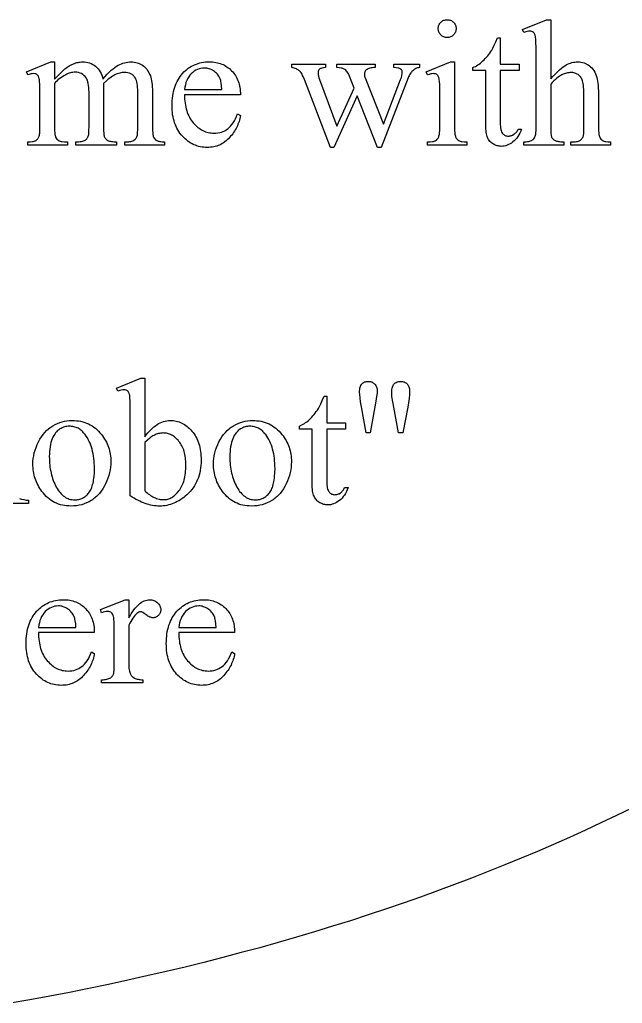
# Model space of a CAD drawing. Extents: x 2178 to 2669, y -281 to -1.
# Drawn here: x 2498 to 2585.2, y -268.4 to -125.9 of the extents above; entities that cross this region are included whole.
import ezdxf

# ---------------------------------------------------------------- set-up
doc = ezdxf.new("R2010")
doc.units = 0
doc.layers.get('0').update_dxf_attribs({"linetype": 'CONTINUOUS'})

msp = doc.modelspace()

# ---------------------------------------------------------------- linework, layer by layer
for points in [[(2559.87, -125.94), (2560, -125.94), (2560.13, -125.96), (2560.25, -125.99), (2560.37, -126.03), (2560.48, -126.08), (2560.58, -126.15), (2560.69, -126.23), (2560.78, -126.31), (2560.87, -126.41), (2560.95, -126.51), (2561.01, -126.62), (2561.06, -126.73), (2561.11, -126.85), (2561.14, -126.97), (2561.15, -127.09), (2561.16, -127.23), (2561.15, -127.36), (2561.14, -127.48), (2561.11, -127.61), (2561.06, -127.72), (2561.01, -127.84), (2560.95, -127.94), (2560.87, -128.05), (2560.78, -128.15), (2560.69, -128.24), (2560.58, -128.31), (2560.48, -128.38), (2560.37, -128.43), (2560.25, -128.47), (2560.13, -128.5), (2560, -128.52), (2559.87, -128.53), (2559.74, -128.52), (2559.61, -128.5), (2559.49, -128.47), (2559.37, -128.43), (2559.26, -128.38), (2559.15, -128.31), (2559.05, -128.24), (2558.95, -128.15), (2558.86, -128.05), (2558.78, -127.94), (2558.72, -127.84), (2558.66, -127.72), (2558.62, -127.61), (2558.59, -127.48), (2558.57, -127.36), (2558.57, -127.23), (2558.57, -127.09), (2558.59, -126.97), (2558.62, -126.85), (2558.66, -126.73), (2558.71, -126.62), (2558.78, -126.51), (2558.86, -126.41), (2558.94, -126.31), (2559.04, -126.23), (2559.14, -126.15), (2559.25, -126.08), (2559.36, -126.03), (2559.48, -125.99), (2559.61, -125.96), (2559.73, -125.94)], [(2574.86, -125.94), (2574.86, -134.49), (2575.2, -134.12), (2575.53, -133.78), (2575.84, -133.48), (2576.13, -133.21), (2576.4, -132.98), (2576.65, -132.78), (2576.89, -132.62), (2577.1, -132.49), (2577.31, -132.39), (2577.52, -132.3), (2577.72, -132.22), (2577.93, -132.16), (2578.14, -132.11), (2578.35, -132.08), (2578.55, -132.06), (2578.76, -132.05), (2579.01, -132.06), (2579.24, -132.09), (2579.47, -132.13), (2579.69, -132.19), (2579.9, -132.27), (2580.1, -132.36), (2580.29, -132.47), (2580.47, -132.6), (2580.64, -132.75), (2580.81, -132.91), (2580.96, -133.1), (2581.09, -133.31), (2581.22, -133.53), (2581.34, -133.78), (2581.44, -134.04), (2581.53, -134.32), (2581.59, -134.55), (2581.64, -134.82), (2581.68, -135.13), (2581.71, -135.48), (2581.74, -135.87), (2581.76, -136.31), (2581.77, -136.79), (2581.77, -137.31), (2581.77, -141.45), (2581.78, -141.96), (2581.82, -142.38), (2581.84, -142.56), (2581.87, -142.72), (2581.91, -142.85), (2581.95, -142.97), (2582.03, -143.11), (2582.12, -143.24), (2582.24, -143.35), (2582.39, -143.45), (2582.47, -143.49), (2582.57, -143.53), (2582.69, -143.56), (2582.82, -143.58), (2583.13, -143.62), (2583.51, -143.63), (2583.51, -144.09), (2577.77, -144.09), (2577.77, -143.63), (2578.03, -143.63), (2578.23, -143.63), (2578.41, -143.61), (2578.58, -143.59), (2578.73, -143.57), (2578.86, -143.53), (2578.98, -143.49), (2579.08, -143.44), (2579.17, -143.38), (2579.25, -143.31), (2579.32, -143.24), (2579.38, -143.16), (2579.44, -143.07), (2579.49, -142.98), (2579.54, -142.87), (2579.58, -142.76), (2579.62, -142.65), (2579.63, -142.49), (2579.65, -142.24), (2579.65, -141.45), (2579.65, -137.31), (2579.64, -136.44), (2579.63, -136.06), (2579.61, -135.72), (2579.58, -135.43), (2579.54, -135.18), (2579.5, -134.97), (2579.46, -134.8), (2579.4, -134.65), (2579.34, -134.51), (2579.28, -134.39), (2579.2, -134.27), (2579.12, -134.16), (2579.03, -134.06), (2578.93, -133.98), (2578.83, -133.9), (2578.71, -133.83), (2578.6, -133.76), (2578.47, -133.71), (2578.35, -133.67), (2578.21, -133.64), (2578.07, -133.61), (2577.93, -133.6), (2577.78, -133.6), (2577.62, -133.6), (2577.46, -133.62), (2577.3, -133.64), (2577.14, -133.68), (2576.98, -133.73), (2576.81, -133.78), (2576.64, -133.85), (2576.48, -133.93), (2576.3, -134.02), (2576.12, -134.14), (2575.93, -134.27), (2575.73, -134.43), (2575.53, -134.61), (2575.31, -134.81), (2575.09, -135.03), (2574.86, -135.27), (2574.86, -141.45), (2574.86, -141.99), (2574.89, -142.42), (2574.91, -142.59), (2574.93, -142.74), (2574.96, -142.85), (2574.99, -142.94), (2575.03, -143.01), (2575.07, -143.08), (2575.18, -143.21), (2575.32, -143.33), (2575.49, -143.43), (2575.59, -143.48), (2575.7, -143.52), (2575.83, -143.55), (2575.98, -143.58), (2576.15, -143.6), (2576.33, -143.62), (2576.74, -143.63), (2576.74, -144.09), (2570.95, -144.09), (2570.95, -143.63), (2571.14, -143.63), (2571.32, -143.61), (2571.49, -143.59), (2571.64, -143.57), (2571.79, -143.53), (2571.93, -143.49), (2572.06, -143.44), (2572.17, -143.39), (2572.24, -143.35), (2572.3, -143.31), (2572.4, -143.2), (2572.5, -143.07), (2572.58, -142.9), (2572.62, -142.8), (2572.65, -142.68), (2572.68, -142.53), (2572.7, -142.36), (2572.73, -141.95), (2572.74, -141.45), (2572.74, -130.86), (2572.73, -129.96), (2572.71, -129.25), (2572.68, -128.73), (2572.66, -128.54), (2572.64, -128.4), (2572.59, -128.19), (2572.52, -128.01), (2572.44, -127.88), (2572.39, -127.82), (2572.35, -127.78), (2572.24, -127.7), (2572.12, -127.65), (2571.97, -127.62), (2571.82, -127.61), (2571.66, -127.62), (2571.47, -127.66), (2571.23, -127.72), (2570.95, -127.81), (2570.77, -127.37), (2574.27, -125.94)], [(2567.55, -128.55), (2567.55, -132.4), (2570.29, -132.4), (2570.29, -133.29), (2567.55, -133.29), (2567.55, -140.87), (2567.56, -141.14), (2567.57, -141.39), (2567.6, -141.62), (2567.64, -141.82), (2567.68, -142), (2567.74, -142.16), (2567.8, -142.29), (2567.88, -142.4), (2567.96, -142.5), (2568.05, -142.58), (2568.15, -142.64), (2568.25, -142.7), (2568.36, -142.74), (2568.47, -142.77), (2568.59, -142.79), (2568.72, -142.8), (2568.82, -142.8), (2568.92, -142.78), (2569.03, -142.76), (2569.13, -142.73), (2569.23, -142.7), (2569.33, -142.65), (2569.53, -142.54), (2569.63, -142.47), (2569.72, -142.39), (2569.8, -142.31), (2569.88, -142.21), (2569.96, -142.11), (2570.03, -142.01), (2570.09, -141.89), (2570.15, -141.77), (2570.64, -141.77), (2570.53, -142.07), (2570.4, -142.35), (2570.26, -142.62), (2570.1, -142.86), (2569.94, -143.09), (2569.76, -143.29), (2569.58, -143.48), (2569.38, -143.65), (2569.17, -143.8), (2568.97, -143.92), (2568.76, -144.03), (2568.55, -144.12), (2568.34, -144.19), (2568.13, -144.24), (2567.91, -144.27), (2567.69, -144.28), (2567.55, -144.27), (2567.4, -144.26), (2567.26, -144.23), (2567.11, -144.2), (2566.97, -144.15), (2566.83, -144.1), (2566.69, -144.03), (2566.55, -143.95), (2566.41, -143.87), (2566.28, -143.77), (2566.17, -143.67), (2566.06, -143.56), (2565.96, -143.44), (2565.87, -143.31), (2565.79, -143.17), (2565.72, -143.02), (2565.65, -142.86), (2565.6, -142.68), (2565.55, -142.48), (2565.51, -142.25), (2565.49, -142.01), (2565.46, -141.74), (2565.45, -141.46), (2565.45, -141.15), (2565.45, -133.29), (2563.6, -133.29), (2563.6, -132.87), (2563.77, -132.79), (2563.95, -132.7), (2564.13, -132.6), (2564.31, -132.49), (2564.49, -132.37), (2564.67, -132.23), (2564.85, -132.08), (2565.03, -131.92), (2565.21, -131.75), (2565.39, -131.57), (2565.56, -131.38), (2565.73, -131.18), (2565.89, -130.98), (2566.04, -130.77), (2566.2, -130.55), (2566.34, -130.33), (2566.5, -130.04), (2566.69, -129.64), (2566.91, -129.15), (2567.16, -128.55)], [(2503.02, -134.54), (2504.03, -133.54), (2504.34, -133.24), (2504.52, -133.07), (2504.81, -132.84), (2505.12, -132.64), (2505.43, -132.47), (2505.76, -132.32), (2505.93, -132.26), (2506.09, -132.2), (2506.26, -132.16), (2506.42, -132.12), (2506.58, -132.09), (2506.75, -132.07), (2506.91, -132.06), (2507.07, -132.05), (2507.34, -132.06), (2507.6, -132.09), (2507.85, -132.14), (2508.1, -132.21), (2508.33, -132.3), (2508.55, -132.41), (2508.76, -132.54), (2508.96, -132.69), (2509.15, -132.86), (2509.33, -133.04), (2509.48, -133.25), (2509.62, -133.47), (2509.75, -133.71), (2509.86, -133.97), (2509.95, -134.25), (2510.02, -134.54), (2510.35, -134.17), (2510.66, -133.84), (2510.95, -133.54), (2511.24, -133.27), (2511.51, -133.04), (2511.77, -132.84), (2512.01, -132.67), (2512.24, -132.53), (2512.47, -132.42), (2512.7, -132.32), (2512.93, -132.24), (2513.16, -132.17), (2513.4, -132.12), (2513.63, -132.08), (2513.87, -132.06), (2514.11, -132.05), (2514.34, -132.06), (2514.56, -132.08), (2514.78, -132.12), (2514.99, -132.17), (2515.19, -132.24), (2515.39, -132.32), (2515.58, -132.42), (2515.76, -132.53), (2515.94, -132.66), (2516.1, -132.81), (2516.26, -132.97), (2516.41, -133.16), (2516.55, -133.37), (2516.67, -133.59), (2516.79, -133.83), (2516.9, -134.09), (2516.97, -134.29), (2517.03, -134.52), (2517.07, -134.77), (2517.11, -135.04), (2517.14, -135.35), (2517.17, -135.68), (2517.18, -136.03), (2517.18, -136.42), (2517.18, -141.45), (2517.19, -141.95), (2517.23, -142.37), (2517.25, -142.55), (2517.28, -142.71), (2517.31, -142.84), (2517.35, -142.95), (2517.43, -143.09), (2517.53, -143.21), (2517.66, -143.33), (2517.82, -143.43), (2517.92, -143.48), (2518.02, -143.52), (2518.14, -143.55), (2518.28, -143.58), (2518.42, -143.6), (2518.58, -143.62), (2518.95, -143.63), (2518.95, -144.09), (2513.18, -144.09), (2513.18, -143.63), (2513.42, -143.63), (2513.6, -143.62), (2513.77, -143.61), (2513.94, -143.59), (2514.09, -143.56), (2514.23, -143.51), (2514.36, -143.46), (2514.48, -143.4), (2514.59, -143.34), (2514.66, -143.28), (2514.73, -143.22), (2514.79, -143.15), (2514.85, -143.07), (2514.9, -142.99), (2514.94, -142.89), (2515.01, -142.68), (2515.04, -142.53), (2515.05, -142.27), (2515.06, -141.91), (2515.07, -141.45), (2515.07, -136.42), (2515.06, -136.07), (2515.04, -135.75), (2515.02, -135.46), (2514.98, -135.2), (2514.93, -134.96), (2514.87, -134.75), (2514.8, -134.56), (2514.72, -134.4), (2514.59, -134.21), (2514.51, -134.12), (2514.43, -134.04), (2514.35, -133.97), (2514.26, -133.9), (2514.17, -133.84), (2514.07, -133.79), (2513.97, -133.74), (2513.86, -133.7), (2513.64, -133.63), (2513.39, -133.6), (2513.12, -133.58), (2512.96, -133.59), (2512.79, -133.6), (2512.62, -133.63), (2512.45, -133.67), (2512.28, -133.72), (2512.11, -133.77), (2511.94, -133.84), (2511.77, -133.92), (2511.59, -134.02), (2511.41, -134.13), (2511.21, -134.26), (2511.01, -134.4), (2510.8, -134.57), (2510.58, -134.76), (2510.11, -135.18), (2510.09, -135.32), (2510.11, -135.87), (2510.11, -141.45), (2510.12, -141.99), (2510.15, -142.42), (2510.16, -142.59), (2510.19, -142.74), (2510.22, -142.85), (2510.25, -142.94), (2510.28, -143.01), (2510.33, -143.08), (2510.38, -143.15), (2510.44, -143.21), (2510.58, -143.33), (2510.75, -143.43), (2510.85, -143.48), (2510.97, -143.52), (2511.1, -143.55), (2511.25, -143.58), (2511.42, -143.6), (2511.6, -143.62), (2512.01, -143.63), (2512.01, -144.09), (2506.1, -144.09), (2506.1, -143.63), (2506.34, -143.63), (2506.55, -143.61), (2506.75, -143.6), (2506.92, -143.57), (2507.08, -143.54), (2507.22, -143.5), (2507.34, -143.45), (2507.44, -143.4), (2507.53, -143.34), (2507.61, -143.27), (2507.68, -143.19), (2507.75, -143.11), (2507.81, -143.02), (2507.86, -142.93), (2507.9, -142.82), (2507.94, -142.71), (2507.97, -142.55), (2507.99, -142.29), (2508, -141.92), (2508.01, -141.45), (2508.01, -136.42), (2508, -136.07), (2507.98, -135.75), (2507.95, -135.46), (2507.9, -135.19), (2507.84, -134.94), (2507.77, -134.72), (2507.68, -134.53), (2507.59, -134.36), (2507.44, -134.17), (2507.28, -134), (2507.1, -133.86), (2506.91, -133.75), (2506.71, -133.66), (2506.49, -133.6), (2506.26, -133.56), (2506.02, -133.54), (2505.84, -133.55), (2505.67, -133.57), (2505.5, -133.6), (2505.33, -133.64), (2505.16, -133.69), (2504.99, -133.75), (2504.82, -133.83), (2504.65, -133.91), (2504.39, -134.06), (2504.15, -134.2), (2503.92, -134.36), (2503.71, -134.51), (2503.51, -134.67), (2503.33, -134.84), (2503.17, -135.01), (2503.02, -135.18), (2503.02, -141.45), (2503.03, -141.97), (2503.06, -142.39), (2503.08, -142.57), (2503.11, -142.72), (2503.14, -142.84), (2503.17, -142.94), (2503.26, -143.1), (2503.37, -143.24), (2503.5, -143.36), (2503.65, -143.46), (2503.74, -143.5), (2503.84, -143.53), (2503.97, -143.56), (2504.12, -143.59), (2504.48, -143.62), (2504.92, -143.63), (2504.92, -144.09), (2499.13, -144.09), (2499.13, -143.63), (2499.51, -143.62), (2499.82, -143.59), (2499.95, -143.56), (2500.07, -143.53), (2500.17, -143.5), (2500.26, -143.46), (2500.34, -143.41), (2500.41, -143.36), (2500.48, -143.3), (2500.54, -143.23), (2500.6, -143.16), (2500.65, -143.08), (2500.74, -142.91), (2500.78, -142.8), (2500.82, -142.68), (2500.84, -142.53), (2500.87, -142.35), (2500.9, -141.94), (2500.91, -141.45), (2500.91, -136.98), (2500.9, -136.1), (2500.88, -135.39), (2500.84, -134.86), (2500.82, -134.65), (2500.79, -134.49), (2500.74, -134.3), (2500.68, -134.13), (2500.6, -134), (2500.56, -133.95), (2500.51, -133.91), (2500.41, -133.84), (2500.29, -133.79), (2500.15, -133.76), (2499.99, -133.75), (2499.8, -133.76), (2499.6, -133.8), (2499.37, -133.86), (2499.13, -133.94), (2498.94, -133.48), (2502.47, -132.05), (2503.02, -132.05)], [(2521.84, -136.8), (2521.85, -137.12), (2521.86, -137.43), (2521.88, -137.74), (2521.92, -138.03), (2521.96, -138.32), (2522.02, -138.59), (2522.08, -138.86), (2522.15, -139.12), (2522.24, -139.37), (2522.33, -139.62), (2522.44, -139.85), (2522.55, -140.07), (2522.67, -140.29), (2522.81, -140.5), (2522.95, -140.7), (2523.11, -140.88), (2523.27, -141.06), (2523.43, -141.23), (2523.6, -141.39), (2523.77, -141.53), (2523.95, -141.67), (2524.13, -141.79), (2524.31, -141.9), (2524.5, -142), (2524.68, -142.08), (2524.88, -142.16), (2525.07, -142.22), (2525.27, -142.27), (2525.48, -142.31), (2525.68, -142.34), (2525.89, -142.36), (2526.11, -142.37), (2526.39, -142.36), (2526.66, -142.33), (2526.93, -142.28), (2527.18, -142.21), (2527.43, -142.12), (2527.66, -142.01), (2527.89, -141.88), (2528.1, -141.73), (2528.31, -141.56), (2528.51, -141.36), (2528.7, -141.13), (2528.88, -140.88), (2529.06, -140.59), (2529.22, -140.28), (2529.38, -139.94), (2529.53, -139.57), (2529.92, -139.83), (2529.89, -140.04), (2529.84, -140.26), (2529.79, -140.47), (2529.73, -140.68), (2529.66, -140.89), (2529.58, -141.09), (2529.49, -141.3), (2529.4, -141.5), (2529.3, -141.69), (2529.19, -141.89), (2529.07, -142.08), (2528.95, -142.27), (2528.81, -142.46), (2528.67, -142.65), (2528.52, -142.83), (2528.37, -143.01), (2528.2, -143.18), (2528.03, -143.35), (2527.86, -143.5), (2527.68, -143.64), (2527.5, -143.77), (2527.31, -143.88), (2527.11, -143.99), (2526.91, -144.09), (2526.71, -144.17), (2526.5, -144.24), (2526.29, -144.31), (2526.07, -144.36), (2525.84, -144.4), (2525.61, -144.42), (2525.38, -144.44), (2525.14, -144.45), (2524.88, -144.44), (2524.62, -144.42), (2524.37, -144.39), (2524.12, -144.34), (2523.88, -144.29), (2523.64, -144.22), (2523.41, -144.13), (2523.18, -144.04), (2522.96, -143.93), (2522.74, -143.81), (2522.53, -143.67), (2522.32, -143.52), (2522.11, -143.36), (2521.92, -143.19), (2521.72, -143), (2521.53, -142.81), (2521.35, -142.6), (2521.18, -142.38), (2521.02, -142.15), (2520.87, -141.91), (2520.74, -141.67), (2520.62, -141.42), (2520.51, -141.15), (2520.41, -140.88), (2520.32, -140.6), (2520.24, -140.31), (2520.18, -140.02), (2520.12, -139.71), (2520.08, -139.39), (2520.05, -139.07), (2520.04, -138.74), (2520.03, -138.4), (2520.04, -138.03), (2520.05, -137.67), (2520.08, -137.32), (2520.13, -136.98), (2520.18, -136.65), (2520.25, -136.33), (2520.33, -136.02), (2520.42, -135.73), (2520.52, -135.44), (2520.63, -135.16), (2520.76, -134.9), (2520.9, -134.64), (2521.05, -134.39), (2521.21, -134.16), (2521.38, -133.93), (2521.57, -133.72), (2521.76, -133.51), (2521.97, -133.32), (2522.17, -133.15), (2522.39, -132.98), (2522.61, -132.83), (2522.83, -132.69), (2523.07, -132.57), (2523.3, -132.46), (2523.55, -132.36), (2523.8, -132.27), (2524.05, -132.2), (2524.32, -132.14), (2524.59, -132.1), (2524.86, -132.06), (2525.14, -132.05), (2525.43, -132.04), (2525.67, -132.04), (2525.91, -132.06), (2526.14, -132.08), (2526.37, -132.12), (2526.59, -132.17), (2526.81, -132.22), (2527.02, -132.29), (2527.22, -132.36), (2527.42, -132.45), (2527.61, -132.54), (2527.8, -132.65), (2527.98, -132.77), (2528.16, -132.89), (2528.33, -133.03), (2528.5, -133.18), (2528.66, -133.33), (2528.81, -133.5), (2528.96, -133.67), (2529.09, -133.85), (2529.21, -134.04), (2529.33, -134.23), (2529.43, -134.43), (2529.52, -134.64), (2529.61, -134.85), (2529.68, -135.07), (2529.75, -135.3), (2529.8, -135.53), (2529.84, -135.77), (2529.88, -136.02), (2529.9, -136.27), (2529.92, -136.53), (2529.92, -136.8)], [(2537.37, -132.4), (2542.27, -132.4), (2542.27, -132.87), (2541.96, -132.9), (2541.71, -132.95), (2541.6, -132.99), (2541.51, -133.02), (2541.44, -133.07), (2541.38, -133.11), (2541.33, -133.16), (2541.29, -133.22), (2541.25, -133.28), (2541.22, -133.34), (2541.2, -133.41), (2541.18, -133.49), (2541.17, -133.66), (2541.18, -133.87), (2541.22, -134.1), (2541.29, -134.35), (2541.39, -134.62), (2543.89, -141.34), (2546.4, -135.87), (2545.74, -134.14), (2545.66, -133.96), (2545.57, -133.79), (2545.48, -133.64), (2545.38, -133.5), (2545.28, -133.37), (2545.17, -133.26), (2545.06, -133.17), (2544.93, -133.09), (2544.86, -133.04), (2544.76, -133), (2544.66, -132.97), (2544.53, -132.94), (2544.24, -132.9), (2543.89, -132.87), (2543.89, -132.4), (2549.45, -132.4), (2549.45, -132.87), (2549.23, -132.88), (2549.03, -132.9), (2548.84, -132.93), (2548.67, -132.97), (2548.51, -133.02), (2548.38, -133.07), (2548.26, -133.13), (2548.15, -133.2), (2548.09, -133.26), (2548.04, -133.32), (2548, -133.39), (2547.96, -133.47), (2547.93, -133.55), (2547.91, -133.64), (2547.9, -133.74), (2547.9, -133.85), (2547.9, -133.98), (2547.92, -134.11), (2547.95, -134.24), (2548, -134.37), (2550.65, -141.09), (2553.12, -134.62), (2553.23, -134.29), (2553.31, -134), (2553.36, -133.74), (2553.37, -133.52), (2553.37, -133.46), (2553.36, -133.4), (2553.34, -133.34), (2553.31, -133.29), (2553.23, -133.18), (2553.12, -133.09), (2553.05, -133.04), (2552.97, -133), (2552.87, -132.97), (2552.75, -132.94), (2552.48, -132.89), (2552.15, -132.87), (2552.15, -132.4), (2555.84, -132.4), (2555.84, -132.87), (2555.7, -132.89), (2555.57, -132.93), (2555.44, -132.97), (2555.32, -133.02), (2555.2, -133.09), (2555.09, -133.16), (2554.98, -133.24), (2554.87, -133.33), (2554.77, -133.43), (2554.68, -133.53), (2554.59, -133.65), (2554.5, -133.78), (2554.42, -133.91), (2554.34, -134.06), (2554.27, -134.21), (2554.2, -134.37), (2550.3, -144.45), (2549.77, -144.45), (2546.85, -136.98), (2543.44, -144.45), (2542.97, -144.45), (2539.22, -134.62), (2539.03, -134.19), (2538.94, -134), (2538.85, -133.84), (2538.76, -133.69), (2538.67, -133.56), (2538.58, -133.45), (2538.49, -133.36), (2538.39, -133.28), (2538.28, -133.21), (2538.16, -133.14), (2538.03, -133.07), (2537.88, -133.02), (2537.72, -132.96), (2537.55, -132.91), (2537.37, -132.87)], [(2560.93, -132.05), (2560.93, -141.45), (2560.94, -141.95), (2560.97, -142.36), (2560.99, -142.53), (2561.02, -142.68), (2561.05, -142.81), (2561.09, -142.91), (2561.18, -143.08), (2561.29, -143.23), (2561.41, -143.35), (2561.56, -143.45), (2561.65, -143.49), (2561.75, -143.53), (2561.87, -143.56), (2562, -143.58), (2562.32, -143.62), (2562.7, -143.63), (2562.7, -144.09), (2557.02, -144.09), (2557.02, -143.63), (2557.42, -143.62), (2557.74, -143.59), (2557.87, -143.56), (2557.99, -143.54), (2558.09, -143.5), (2558.17, -143.46), (2558.24, -143.42), (2558.31, -143.37), (2558.44, -143.24), (2558.54, -143.09), (2558.64, -142.91), (2558.68, -142.81), (2558.71, -142.68), (2558.74, -142.53), (2558.77, -142.36), (2558.8, -141.94), (2558.81, -141.45), (2558.81, -136.94), (2558.8, -136.07), (2558.78, -135.37), (2558.75, -134.84), (2558.72, -134.64), (2558.7, -134.48), (2558.64, -134.29), (2558.58, -134.13), (2558.5, -134), (2558.46, -133.95), (2558.41, -133.91), (2558.31, -133.84), (2558.19, -133.79), (2558.05, -133.76), (2557.89, -133.75), (2557.7, -133.76), (2557.5, -133.8), (2557.27, -133.86), (2557.02, -133.94), (2556.84, -133.48), (2560.37, -132.05)], [(2521.84, -136.06), (2527.26, -136.06), (2527.21, -135.54), (2527.16, -135.1), (2527.12, -134.91), (2527.08, -134.75), (2527.04, -134.6), (2526.99, -134.48), (2526.9, -134.3), (2526.81, -134.14), (2526.7, -133.98), (2526.59, -133.84), (2526.47, -133.7), (2526.33, -133.58), (2526.19, -133.46), (2526.04, -133.35), (2525.88, -133.26), (2525.72, -133.17), (2525.55, -133.1), (2525.39, -133.05), (2525.22, -133), (2525.06, -132.97), (2524.89, -132.95), (2524.72, -132.94), (2524.45, -132.96), (2524.2, -133), (2523.95, -133.06), (2523.71, -133.15), (2523.48, -133.27), (2523.25, -133.41), (2523.03, -133.58), (2522.82, -133.77), (2522.62, -133.98), (2522.45, -134.22), (2522.29, -134.48), (2522.16, -134.75), (2522.05, -135.05), (2521.96, -135.37), (2521.89, -135.7)], [(2516.1, -186.34), (2516.31, -186.05), (2516.53, -185.79), (2516.75, -185.54), (2516.96, -185.31), (2517.19, -185.09), (2517.41, -184.9), (2517.64, -184.73), (2517.86, -184.57), (2518.09, -184.43), (2518.33, -184.31), (2518.56, -184.21), (2518.8, -184.13), (2519.03, -184.06), (2519.28, -184.02), (2519.52, -183.99), (2519.76, -183.98), (2519.99, -183.98), (2520.21, -184), (2520.42, -184.03), (2520.63, -184.07), (2520.84, -184.13), (2521.05, -184.19), (2521.25, -184.27), (2521.45, -184.36), (2521.64, -184.47), (2521.83, -184.58), (2522.02, -184.71), (2522.2, -184.84), (2522.38, -184.99), (2522.56, -185.16), (2522.73, -185.33), (2522.9, -185.52), (2523.07, -185.71), (2523.22, -185.92), (2523.36, -186.13), (2523.49, -186.36), (2523.61, -186.59), (2523.72, -186.83), (2523.82, -187.08), (2523.91, -187.34), (2523.99, -187.6), (2524.05, -187.88), (2524.11, -188.17), (2524.16, -188.46), (2524.2, -188.76), (2524.22, -189.07), (2524.24, -189.39), (2524.24, -189.72), (2524.24, -190.11), (2524.21, -190.48), (2524.17, -190.85), (2524.11, -191.2), (2524.04, -191.55), (2523.95, -191.89), (2523.85, -192.22), (2523.73, -192.53), (2523.59, -192.84), (2523.44, -193.14), (2523.27, -193.43), (2523.08, -193.71), (2522.88, -193.98), (2522.66, -194.24), (2522.43, -194.5), (2522.18, -194.74), (2521.95, -194.94), (2521.73, -195.12), (2521.5, -195.29), (2521.26, -195.45), (2521.03, -195.6), (2520.79, -195.73), (2520.54, -195.86), (2520.3, -195.96), (2520.05, -196.06), (2519.8, -196.14), (2519.54, -196.21), (2519.28, -196.27), (2519.02, -196.32), (2518.76, -196.35), (2518.49, -196.37), (2518.22, -196.37), (2517.96, -196.37), (2517.71, -196.35), (2517.45, -196.32), (2517.19, -196.28), (2516.93, -196.23), (2516.67, -196.16), (2516.41, -196.09), (2516.14, -196), (2515.88, -195.9), (2515.61, -195.79), (2515.35, -195.67), (2515.08, -195.54), (2514.81, -195.4), (2514.54, -195.24), (2514.27, -195.07), (2513.99, -194.89), (2513.99, -182.78), (2513.99, -181.88), (2513.97, -181.17), (2513.94, -180.65), (2513.92, -180.47), (2513.9, -180.33), (2513.84, -180.12), (2513.77, -179.94), (2513.74, -179.87), (2513.69, -179.8), (2513.65, -179.75), (2513.6, -179.7), (2513.49, -179.63), (2513.37, -179.58), (2513.23, -179.55), (2513.09, -179.54), (2512.9, -179.55), (2512.68, -179.59), (2512.45, -179.65), (2512.19, -179.74), (2512.01, -179.29), (2515.52, -177.86), (2516.1, -177.86)], [(2548.16, -185.77), (2547.46, -181.99), (2547.34, -181.27), (2547.25, -180.68), (2547.2, -180.21), (2547.18, -179.87), (2547.19, -179.67), (2547.2, -179.49), (2547.23, -179.32), (2547.27, -179.16), (2547.31, -179.02), (2547.37, -178.89), (2547.44, -178.78), (2547.52, -178.68), (2547.61, -178.59), (2547.7, -178.52), (2547.81, -178.46), (2547.92, -178.4), (2548.03, -178.36), (2548.16, -178.33), (2548.29, -178.32), (2548.43, -178.31), (2548.57, -178.32), (2548.7, -178.33), (2548.83, -178.36), (2548.95, -178.4), (2549.06, -178.46), (2549.17, -178.52), (2549.27, -178.6), (2549.36, -178.69), (2549.45, -178.79), (2549.53, -178.89), (2549.59, -179), (2549.64, -179.13), (2549.68, -179.26), (2549.71, -179.39), (2549.73, -179.54), (2549.73, -179.69), (2549.73, -179.83), (2549.71, -180.02), (2549.65, -180.52), (2549.55, -181.18), (2549.4, -182), (2548.71, -185.77)], [(2552.84, -185.77), (2552.15, -182.04), (2551.87, -180.49), (2551.85, -180.17), (2551.84, -179.86), (2551.85, -179.66), (2551.86, -179.48), (2551.89, -179.31), (2551.93, -179.16), (2551.98, -179.02), (2552.04, -178.89), (2552.11, -178.78), (2552.2, -178.68), (2552.29, -178.59), (2552.39, -178.52), (2552.5, -178.46), (2552.61, -178.4), (2552.73, -178.36), (2552.86, -178.33), (2553, -178.32), (2553.14, -178.31), (2553.28, -178.32), (2553.41, -178.33), (2553.53, -178.36), (2553.65, -178.4), (2553.76, -178.46), (2553.86, -178.52), (2553.96, -178.59), (2554.06, -178.68), (2554.14, -178.78), (2554.21, -178.88), (2554.28, -178.99), (2554.33, -179.11), (2554.37, -179.24), (2554.4, -179.38), (2554.41, -179.52), (2554.42, -179.68), (2554.4, -180.23), (2554.36, -180.81), (2554.28, -181.4), (2554.18, -182.03), (2553.45, -185.77)], [(2542.43, -180.48), (2542.43, -184.32), (2545.16, -184.32), (2545.16, -185.22), (2542.43, -185.22), (2542.43, -192.8), (2542.44, -193.07), (2542.45, -193.32), (2542.48, -193.55), (2542.51, -193.75), (2542.56, -193.93), (2542.62, -194.09), (2542.68, -194.22), (2542.76, -194.33), (2542.84, -194.42), (2542.93, -194.5), (2543.03, -194.57), (2543.13, -194.63), (2543.24, -194.67), (2543.35, -194.7), (2543.47, -194.72), (2543.59, -194.73), (2543.7, -194.72), (2543.8, -194.71), (2543.91, -194.69), (2544.01, -194.66), (2544.11, -194.62), (2544.21, -194.58), (2544.41, -194.46), (2544.51, -194.4), (2544.6, -194.32), (2544.68, -194.23), (2544.76, -194.14), (2544.84, -194.04), (2544.9, -193.93), (2544.97, -193.82), (2545.02, -193.69), (2545.52, -193.69), (2545.4, -194), (2545.28, -194.28), (2545.13, -194.54), (2544.98, -194.79), (2544.82, -195.01), (2544.64, -195.22), (2544.46, -195.41), (2544.26, -195.58), (2544.05, -195.72), (2543.85, -195.85), (2543.64, -195.96), (2543.43, -196.05), (2543.22, -196.12), (2543, -196.17), (2542.79, -196.2), (2542.57, -196.21), (2542.43, -196.2), (2542.28, -196.19), (2542.14, -196.16), (2541.99, -196.13), (2541.85, -196.08), (2541.71, -196.02), (2541.57, -195.96), (2541.42, -195.88), (2541.29, -195.8), (2541.16, -195.7), (2541.04, -195.6), (2540.94, -195.49), (2540.84, -195.36), (2540.75, -195.24), (2540.67, -195.1), (2540.59, -194.95), (2540.53, -194.79), (2540.48, -194.61), (2540.43, -194.4), (2540.39, -194.18), (2540.36, -193.93), (2540.34, -193.67), (2540.33, -193.39), (2540.33, -193.08), (2540.33, -185.22), (2538.48, -185.22), (2538.48, -184.8), (2538.65, -184.72), (2538.83, -184.63), (2539.01, -184.53), (2539.19, -184.42), (2539.37, -184.29), (2539.55, -184.16), (2539.73, -184.01), (2539.91, -183.84), (2540.09, -183.67), (2540.27, -183.49), (2540.44, -183.31), (2540.61, -183.11), (2540.77, -182.91), (2540.92, -182.7), (2541.07, -182.48), (2541.22, -182.26), (2541.38, -181.96), (2541.57, -181.57), (2541.79, -181.08), (2542.04, -180.48)], [(2505.54, -183.98), (2505.87, -183.99), (2506.19, -184.01), (2506.5, -184.05), (2506.8, -184.1), (2507.1, -184.18), (2507.39, -184.26), (2507.67, -184.36), (2507.94, -184.48), (2508.2, -184.62), (2508.45, -184.77), (2508.7, -184.93), (2508.94, -185.11), (2509.17, -185.31), (2509.39, -185.52), (2509.6, -185.75), (2509.81, -186), (2509.97, -186.21), (2510.13, -186.43), (2510.27, -186.66), (2510.4, -186.89), (2510.53, -187.12), (2510.64, -187.36), (2510.74, -187.6), (2510.83, -187.85), (2510.91, -188.1), (2510.98, -188.35), (2511.04, -188.61), (2511.09, -188.87), (2511.12, -189.13), (2511.15, -189.4), (2511.17, -189.68), (2511.17, -189.95), (2511.16, -190.35), (2511.12, -190.74), (2511.07, -191.14), (2510.98, -191.53), (2510.88, -191.93), (2510.75, -192.33), (2510.6, -192.73), (2510.42, -193.13), (2510.22, -193.52), (2510.01, -193.89), (2509.77, -194.23), (2509.52, -194.54), (2509.26, -194.83), (2509.11, -194.97), (2508.97, -195.1), (2508.82, -195.22), (2508.67, -195.34), (2508.51, -195.45), (2508.34, -195.56), (2508.01, -195.75), (2507.67, -195.91), (2507.31, -196.05), (2506.95, -196.17), (2506.58, -196.26), (2506.19, -196.32), (2505.8, -196.36), (2505.4, -196.37), (2505.08, -196.36), (2504.76, -196.34), (2504.45, -196.3), (2504.15, -196.24), (2503.86, -196.17), (2503.57, -196.08), (2503.3, -195.97), (2503.03, -195.85), (2502.77, -195.71), (2502.52, -195.55), (2502.28, -195.38), (2502.05, -195.19), (2501.82, -194.98), (2501.61, -194.76), (2501.4, -194.52), (2501.2, -194.27), (2501.04, -194.04), (2500.89, -193.82), (2500.76, -193.59), (2500.63, -193.35), (2500.51, -193.12), (2500.4, -192.87), (2500.3, -192.63), (2500.22, -192.38), (2500.14, -192.13), (2500.07, -191.88), (2500.02, -191.62), (2499.97, -191.36), (2499.93, -191.1), (2499.91, -190.83), (2499.89, -190.56), (2499.89, -190.28), (2499.9, -189.88), (2499.94, -189.48), (2500, -189.08), (2500.09, -188.68), (2500.2, -188.28), (2500.34, -187.88), (2500.5, -187.48), (2500.69, -187.09), (2500.89, -186.7), (2501.12, -186.34), (2501.35, -186.01), (2501.61, -185.7), (2501.88, -185.42), (2502.17, -185.17), (2502.32, -185.05), (2502.47, -184.94), (2502.62, -184.84), (2502.79, -184.74), (2503.11, -184.56), (2503.45, -184.41), (2503.78, -184.28), (2504.13, -184.17), (2504.47, -184.09), (2504.82, -184.03), (2505.18, -183.99)], [(2505.15, -184.81), (2504.98, -184.81), (2504.81, -184.83), (2504.64, -184.86), (2504.47, -184.91), (2504.3, -184.97), (2504.13, -185.03), (2503.96, -185.12), (2503.79, -185.21), (2503.62, -185.32), (2503.46, -185.45), (2503.31, -185.6), (2503.17, -185.76), (2503.04, -185.95), (2502.91, -186.15), (2502.79, -186.38), (2502.68, -186.62), (2502.58, -186.88), (2502.5, -187.16), (2502.43, -187.46), (2502.37, -187.77), (2502.32, -188.11), (2502.29, -188.46), (2502.27, -188.83), (2502.26, -189.21), (2502.27, -189.53), (2502.28, -189.84), (2502.3, -190.14), (2502.33, -190.44), (2502.36, -190.74), (2502.4, -191.03), (2502.46, -191.31), (2502.52, -191.59), (2502.58, -191.86), (2502.66, -192.13), (2502.74, -192.39), (2502.83, -192.65), (2502.93, -192.9), (2503.04, -193.14), (2503.15, -193.38), (2503.28, -193.62), (2503.41, -193.84), (2503.54, -194.05), (2503.68, -194.24), (2503.82, -194.43), (2503.97, -194.59), (2504.13, -194.74), (2504.29, -194.88), (2504.45, -195), (2504.62, -195.11), (2504.8, -195.21), (2504.98, -195.29), (2505.16, -195.35), (2505.35, -195.4), (2505.55, -195.44), (2505.75, -195.46), (2505.95, -195.47), (2506.1, -195.46), (2506.25, -195.45), (2506.4, -195.43), (2506.54, -195.4), (2506.68, -195.37), (2506.82, -195.32), (2506.95, -195.27), (2507.08, -195.21), (2507.21, -195.14), (2507.33, -195.07), (2507.45, -194.98), (2507.56, -194.89), (2507.68, -194.79), (2507.79, -194.68), (2507.89, -194.57), (2507.99, -194.45), (2508.09, -194.31), (2508.18, -194.17), (2508.27, -194.01), (2508.35, -193.84), (2508.42, -193.66), (2508.48, -193.47), (2508.54, -193.27), (2508.6, -193.06), (2508.64, -192.83), (2508.68, -192.6), (2508.72, -192.35), (2508.75, -192.09), (2508.79, -191.53), (2508.8, -190.94), (2508.79, -190.55), (2508.78, -190.18), (2508.75, -189.81), (2508.71, -189.46), (2508.67, -189.12), (2508.61, -188.79), (2508.54, -188.46), (2508.46, -188.15), (2508.37, -187.85), (2508.27, -187.56), (2508.16, -187.28), (2508.04, -187.01), (2507.91, -186.75), (2507.77, -186.5), (2507.62, -186.26), (2507.46, -186.03), (2507.34, -185.89), (2507.22, -185.75), (2507.1, -185.62), (2506.97, -185.5), (2506.84, -185.39), (2506.71, -185.29), (2506.57, -185.2), (2506.43, -185.11), (2506.28, -185.04), (2506.13, -184.98), (2505.98, -184.93), (2505.82, -184.88), (2505.66, -184.85), (2505.49, -184.83), (2505.32, -184.81)], [(2531.68, -183.98), (2532.01, -183.99), (2532.33, -184.01), (2532.64, -184.05), (2532.95, -184.1), (2533.24, -184.18), (2533.53, -184.26), (2533.81, -184.36), (2534.08, -184.48), (2534.34, -184.62), (2534.59, -184.77), (2534.84, -184.93), (2535.08, -185.11), (2535.31, -185.31), (2535.53, -185.52), (2535.74, -185.75), (2535.95, -186), (2536.11, -186.21), (2536.27, -186.43), (2536.41, -186.66), (2536.55, -186.89), (2536.67, -187.12), (2536.78, -187.36), (2536.88, -187.6), (2536.97, -187.85), (2537.05, -188.1), (2537.12, -188.35), (2537.18, -188.61), (2537.23, -188.87), (2537.27, -189.13), (2537.29, -189.4), (2537.31, -189.68), (2537.31, -189.95), (2537.3, -190.35), (2537.27, -190.74), (2537.21, -191.14), (2537.13, -191.53), (2537.02, -191.93), (2536.89, -192.33), (2536.74, -192.73), (2536.56, -193.13), (2536.36, -193.52), (2536.15, -193.89), (2535.92, -194.23), (2535.67, -194.54), (2535.4, -194.83), (2535.26, -194.97), (2535.11, -195.1), (2534.96, -195.22), (2534.81, -195.34), (2534.65, -195.45), (2534.49, -195.56), (2534.15, -195.75), (2533.81, -195.91), (2533.45, -196.05), (2533.09, -196.17), (2532.72, -196.26), (2532.34, -196.32), (2531.95, -196.36), (2531.54, -196.37), (2531.22, -196.36), (2530.9, -196.34), (2530.59, -196.3), (2530.29, -196.24), (2530, -196.17), (2529.72, -196.08), (2529.44, -195.97), (2529.17, -195.85), (2528.92, -195.71), (2528.67, -195.55), (2528.42, -195.38), (2528.19, -195.19), (2527.97, -194.98), (2527.75, -194.76), (2527.54, -194.52), (2527.34, -194.27), (2527.19, -194.04), (2527.04, -193.82), (2526.9, -193.59), (2526.77, -193.35), (2526.65, -193.12), (2526.54, -192.87), (2526.45, -192.63), (2526.36, -192.38), (2526.28, -192.13), (2526.22, -191.88), (2526.16, -191.62), (2526.11, -191.36), (2526.08, -191.1), (2526.05, -190.83), (2526.04, -190.56), (2526.03, -190.28), (2526.04, -189.88), (2526.08, -189.48), (2526.14, -189.08), (2526.23, -188.68), (2526.34, -188.28), (2526.48, -187.88), (2526.64, -187.48), (2526.83, -187.09), (2527.04, -186.7), (2527.26, -186.34), (2527.5, -186.01), (2527.75, -185.7), (2528.02, -185.42), (2528.31, -185.17), (2528.46, -185.05), (2528.61, -184.94), (2528.77, -184.84), (2528.93, -184.74), (2529.26, -184.56), (2529.59, -184.41), (2529.93, -184.28), (2530.27, -184.17), (2530.62, -184.09), (2530.97, -184.03), (2531.32, -183.99)], [(2531.29, -184.81), (2531.12, -184.81), (2530.95, -184.83), (2530.78, -184.86), (2530.61, -184.91), (2530.44, -184.97), (2530.27, -185.03), (2530.1, -185.12), (2529.93, -185.21), (2529.76, -185.32), (2529.6, -185.45), (2529.45, -185.6), (2529.31, -185.76), (2529.18, -185.95), (2529.05, -186.15), (2528.94, -186.38), (2528.83, -186.62), (2528.73, -186.88), (2528.64, -187.16), (2528.57, -187.46), (2528.51, -187.77), (2528.46, -188.11), (2528.43, -188.46), (2528.41, -188.83), (2528.4, -189.21), (2528.41, -189.53), (2528.42, -189.84), (2528.44, -190.14), (2528.47, -190.44), (2528.5, -190.74), (2528.55, -191.03), (2528.6, -191.31), (2528.66, -191.59), (2528.73, -191.86), (2528.8, -192.13), (2528.88, -192.39), (2528.98, -192.65), (2529.07, -192.9), (2529.18, -193.14), (2529.3, -193.38), (2529.42, -193.62), (2529.55, -193.84), (2529.68, -194.05), (2529.82, -194.24), (2529.97, -194.43), (2530.12, -194.59), (2530.27, -194.74), (2530.43, -194.88), (2530.6, -195), (2530.76, -195.11), (2530.94, -195.21), (2531.12, -195.29), (2531.3, -195.35), (2531.49, -195.4), (2531.69, -195.44), (2531.89, -195.46), (2532.09, -195.47), (2532.25, -195.46), (2532.4, -195.45), (2532.54, -195.43), (2532.69, -195.4), (2532.82, -195.37), (2532.96, -195.32), (2533.09, -195.27), (2533.22, -195.21), (2533.35, -195.14), (2533.47, -195.07), (2533.59, -194.98), (2533.71, -194.89), (2533.82, -194.79), (2533.93, -194.68), (2534.03, -194.57), (2534.14, -194.45), (2534.23, -194.31), (2534.32, -194.17), (2534.41, -194.01), (2534.49, -193.84), (2534.56, -193.66), (2534.63, -193.47), (2534.69, -193.27), (2534.74, -193.06), (2534.79, -192.83), (2534.83, -192.6), (2534.86, -192.35), (2534.89, -192.09), (2534.93, -191.53), (2534.94, -190.94), (2534.93, -190.55), (2534.92, -190.18), (2534.89, -189.81), (2534.86, -189.46), (2534.81, -189.12), (2534.75, -188.79), (2534.68, -188.46), (2534.6, -188.15), (2534.52, -187.85), (2534.42, -187.56), (2534.31, -187.28), (2534.19, -187.01), (2534.06, -186.75), (2533.91, -186.5), (2533.76, -186.26), (2533.6, -186.03), (2533.48, -185.89), (2533.37, -185.75), (2533.24, -185.62), (2533.12, -185.5), (2532.98, -185.39), (2532.85, -185.29), (2532.71, -185.2), (2532.57, -185.11), (2532.42, -185.04), (2532.27, -184.98), (2532.12, -184.93), (2531.96, -184.88), (2531.8, -184.85), (2531.63, -184.83), (2531.46, -184.81)], [(2516.1, -187.16), (2516.1, -194.15), (2516.26, -194.31), (2516.43, -194.45), (2516.59, -194.59), (2516.76, -194.71), (2516.93, -194.83), (2517.1, -194.93), (2517.27, -195.03), (2517.45, -195.12), (2517.62, -195.19), (2517.8, -195.26), (2517.97, -195.31), (2518.15, -195.36), (2518.33, -195.4), (2518.51, -195.42), (2518.69, -195.44), (2518.87, -195.44), (2519.01, -195.44), (2519.16, -195.42), (2519.3, -195.4), (2519.44, -195.36), (2519.58, -195.32), (2519.72, -195.26), (2519.85, -195.2), (2519.99, -195.12), (2520.13, -195.04), (2520.26, -194.94), (2520.39, -194.84), (2520.52, -194.72), (2520.65, -194.6), (2520.78, -194.46), (2521.03, -194.16), (2521.15, -194), (2521.27, -193.83), (2521.37, -193.65), (2521.47, -193.45), (2521.56, -193.25), (2521.64, -193.04), (2521.72, -192.83), (2521.78, -192.6), (2521.84, -192.36), (2521.89, -192.12), (2521.94, -191.86), (2521.97, -191.6), (2522, -191.32), (2522.02, -191.04), (2522.03, -190.75), (2522.03, -190.45), (2522.03, -190.17), (2522.02, -189.9), (2522, -189.64), (2521.97, -189.39), (2521.94, -189.15), (2521.89, -188.91), (2521.84, -188.68), (2521.78, -188.46), (2521.72, -188.25), (2521.64, -188.05), (2521.56, -187.85), (2521.47, -187.67), (2521.37, -187.49), (2521.27, -187.32), (2521.15, -187.15), (2521.03, -187), (2520.91, -186.85), (2520.78, -186.71), (2520.65, -186.59), (2520.51, -186.47), (2520.38, -186.36), (2520.24, -186.26), (2520.1, -186.17), (2519.96, -186.09), (2519.82, -186.02), (2519.67, -185.96), (2519.53, -185.91), (2519.38, -185.87), (2519.22, -185.83), (2519.07, -185.81), (2518.91, -185.8), (2518.75, -185.79), (2518.59, -185.8), (2518.42, -185.81), (2518.25, -185.84), (2518.08, -185.88), (2517.91, -185.93), (2517.74, -185.98), (2517.57, -186.05), (2517.4, -186.14), (2517.27, -186.21), (2517.13, -186.3), (2516.98, -186.4), (2516.82, -186.52), (2516.48, -186.81)], [(2500.7, -214.69), (2500.71, -215.01), (2500.72, -215.32), (2500.75, -215.63), (2500.78, -215.92), (2500.82, -216.21), (2500.88, -216.49), (2500.94, -216.75), (2501.01, -217.01), (2501.1, -217.26), (2501.19, -217.51), (2501.3, -217.74), (2501.41, -217.96), (2501.54, -218.18), (2501.67, -218.39), (2501.81, -218.59), (2501.97, -218.78), (2502.13, -218.95), (2502.29, -219.12), (2502.46, -219.28), (2502.63, -219.42), (2502.81, -219.56), (2502.99, -219.68), (2503.17, -219.79), (2503.36, -219.89), (2503.55, -219.97), (2503.74, -220.05), (2503.93, -220.11), (2504.13, -220.16), (2504.34, -220.2), (2504.54, -220.23), (2504.75, -220.25), (2504.97, -220.26), (2505.25, -220.25), (2505.52, -220.22), (2505.79, -220.17), (2506.04, -220.1), (2506.29, -220.01), (2506.52, -219.9), (2506.75, -219.77), (2506.97, -219.62), (2507.17, -219.45), (2507.37, -219.25), (2507.56, -219.02), (2507.75, -218.77), (2507.92, -218.48), (2508.08, -218.17), (2508.24, -217.83), (2508.39, -217.46), (2508.78, -217.72), (2508.75, -217.93), (2508.7, -218.15), (2508.65, -218.36), (2508.59, -218.57), (2508.52, -218.78), (2508.44, -218.98), (2508.35, -219.19), (2508.26, -219.39), (2508.16, -219.58), (2508.05, -219.78), (2507.93, -219.97), (2507.81, -220.16), (2507.68, -220.35), (2507.53, -220.54), (2507.38, -220.72), (2507.23, -220.9), (2507.06, -221.07), (2506.9, -221.24), (2506.72, -221.39), (2506.54, -221.53), (2506.36, -221.66), (2506.17, -221.78), (2505.97, -221.88), (2505.78, -221.98), (2505.57, -222.06), (2505.36, -222.13), (2505.15, -222.2), (2504.93, -222.25), (2504.7, -222.29), (2504.47, -222.31), (2504.24, -222.33), (2504, -222.34), (2503.74, -222.33), (2503.48, -222.31), (2503.23, -222.28), (2502.98, -222.23), (2502.74, -222.18), (2502.5, -222.11), (2502.27, -222.02), (2502.04, -221.93), (2501.82, -221.82), (2501.6, -221.7), (2501.39, -221.56), (2501.18, -221.41), (2500.98, -221.25), (2500.78, -221.08), (2500.58, -220.89), (2500.39, -220.7), (2500.21, -220.49), (2500.04, -220.27), (2499.88, -220.04), (2499.74, -219.81), (2499.6, -219.56), (2499.48, -219.31), (2499.37, -219.04), (2499.27, -218.77), (2499.18, -218.49), (2499.1, -218.2), (2499.04, -217.91), (2498.99, -217.6), (2498.95, -217.28), (2498.92, -216.96), (2498.9, -216.63), (2498.89, -216.29), (2498.9, -215.92), (2498.92, -215.56), (2498.95, -215.21), (2498.99, -214.87), (2499.04, -214.54), (2499.11, -214.22), (2499.19, -213.91), (2499.28, -213.62), (2499.38, -213.33), (2499.49, -213.05), (2499.62, -212.79), (2499.76, -212.53), (2499.91, -212.28), (2500.07, -212.05), (2500.24, -211.82), (2500.43, -211.61), (2500.63, -211.4), (2500.83, -211.21), (2501.03, -211.04), (2501.25, -210.87), (2501.47, -210.72), (2501.69, -210.58), (2501.93, -210.46), (2502.16, -210.35), (2502.41, -210.25), (2502.66, -210.17), (2502.92, -210.09), (2503.18, -210.03), (2503.45, -209.99), (2503.72, -209.96), (2504, -209.94), (2504.29, -209.93), (2504.53, -209.93), (2504.77, -209.95), (2505, -209.97), (2505.23, -210.01), (2505.45, -210.06), (2505.67, -210.11), (2505.88, -210.18), (2506.08, -210.25), (2506.28, -210.34), (2506.47, -210.44), (2506.66, -210.54), (2506.85, -210.66), (2507.02, -210.78), (2507.19, -210.92), (2507.36, -211.07), (2507.52, -211.22), (2507.67, -211.39), (2507.82, -211.56), (2507.95, -211.74), (2508.07, -211.93), (2508.19, -212.12), (2508.29, -212.32), (2508.39, -212.53), (2508.47, -212.74), (2508.54, -212.96), (2508.61, -213.19), (2508.66, -213.42), (2508.71, -213.66), (2508.74, -213.91), (2508.77, -214.16), (2508.78, -214.42), (2508.78, -214.69)], [(2513.76, -209.94), (2513.76, -212.57), (2513.95, -212.25), (2514.13, -211.96), (2514.32, -211.68), (2514.5, -211.42), (2514.69, -211.18), (2514.87, -210.97), (2515.06, -210.77), (2515.25, -210.6), (2515.44, -210.45), (2515.63, -210.31), (2515.82, -210.2), (2516.01, -210.11), (2516.2, -210.03), (2516.39, -209.98), (2516.58, -209.95), (2516.78, -209.94), (2516.95, -209.95), (2517.11, -209.97), (2517.27, -210), (2517.42, -210.05), (2517.56, -210.11), (2517.69, -210.18), (2517.82, -210.27), (2517.94, -210.37), (2518.04, -210.48), (2518.14, -210.59), (2518.22, -210.71), (2518.28, -210.83), (2518.33, -210.96), (2518.37, -211.09), (2518.39, -211.22), (2518.4, -211.36), (2518.39, -211.48), (2518.38, -211.6), (2518.35, -211.71), (2518.31, -211.82), (2518.27, -211.92), (2518.21, -212.02), (2518.14, -212.11), (2518.06, -212.2), (2517.98, -212.28), (2517.89, -212.35), (2517.8, -212.41), (2517.7, -212.46), (2517.6, -212.5), (2517.5, -212.52), (2517.39, -212.54), (2517.27, -212.55), (2517.16, -212.54), (2517.04, -212.52), (2516.92, -212.48), (2516.8, -212.44), (2516.67, -212.37), (2516.54, -212.3), (2516.41, -212.21), (2516.27, -212.11), (2516.01, -211.91), (2515.79, -211.78), (2515.69, -211.73), (2515.6, -211.69), (2515.52, -211.67), (2515.45, -211.67), (2515.39, -211.67), (2515.33, -211.68), (2515.21, -211.73), (2515.08, -211.81), (2514.95, -211.92), (2514.81, -212.06), (2514.66, -212.22), (2514.51, -212.41), (2514.37, -212.61), (2514.22, -212.84), (2514.07, -213.09), (2513.92, -213.35), (2513.76, -213.64), (2513.76, -219.25), (2513.77, -219.48), (2513.78, -219.7), (2513.8, -219.91), (2513.82, -220.1), (2513.86, -220.28), (2513.9, -220.44), (2513.95, -220.58), (2514.01, -220.72), (2514.05, -220.8), (2514.1, -220.88), (2514.17, -220.96), (2514.24, -221.03), (2514.31, -221.1), (2514.4, -221.17), (2514.59, -221.29), (2514.7, -221.34), (2514.83, -221.39), (2514.96, -221.43), (2515.11, -221.46), (2515.26, -221.49), (2515.43, -221.51), (2515.61, -221.52), (2515.81, -221.52), (2515.81, -221.98), (2509.82, -221.98), (2509.82, -221.52), (2510.04, -221.52), (2510.24, -221.5), (2510.42, -221.48), (2510.6, -221.45), (2510.76, -221.41), (2510.9, -221.36), (2511.03, -221.3), (2511.15, -221.24), (2511.22, -221.18), (2511.29, -221.12), (2511.36, -221.05), (2511.42, -220.97), (2511.47, -220.89), (2511.52, -220.8), (2511.56, -220.7), (2511.59, -220.59), (2511.62, -220.43), (2511.64, -220.17), (2511.65, -219.81), (2511.66, -219.35), (2511.66, -214.82), (2511.65, -213.9), (2511.64, -213.19), (2511.61, -212.68), (2511.59, -212.51), (2511.57, -212.39), (2511.52, -212.2), (2511.46, -212.05), (2511.37, -211.92), (2511.32, -211.87), (2511.27, -211.82), (2511.15, -211.74), (2511.02, -211.68), (2510.87, -211.65), (2510.71, -211.64), (2510.51, -211.65), (2510.29, -211.69), (2510.06, -211.75), (2509.82, -211.83), (2509.69, -211.37), (2513.23, -209.94)], [(2521.01, -214.69), (2521.02, -215.01), (2521.03, -215.32), (2521.05, -215.63), (2521.09, -215.92), (2521.13, -216.21), (2521.19, -216.49), (2521.25, -216.75), (2521.32, -217.01), (2521.41, -217.26), (2521.5, -217.51), (2521.61, -217.74), (2521.72, -217.96), (2521.84, -218.18), (2521.98, -218.39), (2522.12, -218.59), (2522.28, -218.78), (2522.44, -218.95), (2522.6, -219.12), (2522.77, -219.28), (2522.94, -219.42), (2523.12, -219.56), (2523.3, -219.68), (2523.48, -219.79), (2523.67, -219.89), (2523.85, -219.97), (2524.05, -220.05), (2524.24, -220.11), (2524.44, -220.16), (2524.65, -220.2), (2524.85, -220.23), (2525.06, -220.25), (2525.28, -220.26), (2525.56, -220.25), (2525.83, -220.22), (2526.1, -220.17), (2526.35, -220.1), (2526.6, -220.01), (2526.83, -219.9), (2527.06, -219.77), (2527.27, -219.62), (2527.48, -219.45), (2527.68, -219.25), (2527.87, -219.02), (2528.05, -218.77), (2528.23, -218.48), (2528.39, -218.17), (2528.55, -217.83), (2528.7, -217.46), (2529.09, -217.72), (2529.06, -217.93), (2529.01, -218.15), (2528.96, -218.36), (2528.9, -218.57), (2528.83, -218.78), (2528.75, -218.98), (2528.66, -219.19), (2528.57, -219.39), (2528.47, -219.58), (2528.36, -219.78), (2528.24, -219.97), (2528.12, -220.16), (2527.98, -220.35), (2527.84, -220.54), (2527.69, -220.72), (2527.54, -220.9), (2527.37, -221.07), (2527.2, -221.24), (2527.03, -221.39), (2526.85, -221.53), (2526.67, -221.66), (2526.48, -221.78), (2526.28, -221.88), (2526.08, -221.98), (2525.88, -222.06), (2525.67, -222.13), (2525.46, -222.2), (2525.24, -222.25), (2525.01, -222.29), (2524.78, -222.31), (2524.55, -222.33), (2524.31, -222.34), (2524.05, -222.33), (2523.79, -222.31), (2523.54, -222.28), (2523.29, -222.23), (2523.05, -222.18), (2522.81, -222.11), (2522.58, -222.02), (2522.35, -221.93), (2522.13, -221.82), (2521.91, -221.7), (2521.7, -221.56), (2521.49, -221.41), (2521.28, -221.25), (2521.09, -221.08), (2520.89, -220.89), (2520.7, -220.7), (2520.52, -220.49), (2520.35, -220.27), (2520.19, -220.04), (2520.04, -219.81), (2519.91, -219.56), (2519.79, -219.31), (2519.68, -219.04), (2519.58, -218.77), (2519.49, -218.49), (2519.41, -218.2), (2519.35, -217.91), (2519.29, -217.6), (2519.25, -217.28), (2519.22, -216.96), (2519.21, -216.63), (2519.2, -216.29), (2519.21, -215.92), (2519.23, -215.56), (2519.26, -215.21), (2519.3, -214.87), (2519.35, -214.54), (2519.42, -214.22), (2519.5, -213.91), (2519.59, -213.62), (2519.69, -213.33), (2519.8, -213.05), (2519.93, -212.79), (2520.07, -212.53), (2520.22, -212.28), (2520.38, -212.05), (2520.55, -211.82), (2520.74, -211.61), (2520.93, -211.4), (2521.14, -211.21), (2521.34, -211.04), (2521.56, -210.87), (2521.78, -210.72), (2522, -210.58), (2522.24, -210.46), (2522.47, -210.35), (2522.72, -210.25), (2522.97, -210.17), (2523.23, -210.09), (2523.49, -210.03), (2523.76, -209.99), (2524.03, -209.96), (2524.31, -209.94), (2524.6, -209.93), (2524.84, -209.93), (2525.08, -209.95), (2525.31, -209.97), (2525.54, -210.01), (2525.76, -210.06), (2525.98, -210.11), (2526.19, -210.18), (2526.39, -210.25), (2526.59, -210.34), (2526.78, -210.44), (2526.97, -210.54), (2527.15, -210.66), (2527.33, -210.78), (2527.5, -210.92), (2527.67, -211.07), (2527.83, -211.22), (2527.98, -211.39), (2528.13, -211.56), (2528.26, -211.74), (2528.38, -211.93), (2528.5, -212.12), (2528.6, -212.32), (2528.69, -212.53), (2528.78, -212.74), (2528.85, -212.96), (2528.92, -213.19), (2528.97, -213.42), (2529.01, -213.66), (2529.05, -213.91), (2529.07, -214.16), (2529.09, -214.42), (2529.09, -214.69)], [(2500.7, -213.95), (2506.12, -213.95), (2506.08, -213.43), (2506.02, -212.99), (2505.98, -212.81), (2505.94, -212.64), (2505.9, -212.49), (2505.85, -212.37), (2505.76, -212.19), (2505.67, -212.03), (2505.57, -211.87), (2505.45, -211.73), (2505.33, -211.59), (2505.19, -211.47), (2505.05, -211.35), (2504.9, -211.24), (2504.74, -211.15), (2504.58, -211.07), (2504.42, -210.99), (2504.25, -210.94), (2504.09, -210.89), (2503.92, -210.86), (2503.75, -210.84), (2503.58, -210.84), (2503.32, -210.85), (2503.06, -210.89), (2502.81, -210.95), (2502.57, -211.04), (2502.34, -211.16), (2502.11, -211.3), (2501.89, -211.47), (2501.68, -211.66), (2501.48, -211.87), (2501.31, -212.11), (2501.15, -212.37), (2501.02, -212.64), (2500.91, -212.94), (2500.82, -213.26), (2500.75, -213.59)], [(2521.01, -213.95), (2526.43, -213.95), (2526.39, -213.43), (2526.33, -212.99), (2526.29, -212.81), (2526.25, -212.64), (2526.21, -212.49), (2526.16, -212.37), (2526.07, -212.19), (2525.98, -212.03), (2525.87, -211.87), (2525.76, -211.73), (2525.64, -211.59), (2525.5, -211.47), (2525.36, -211.35), (2525.21, -211.24), (2525.05, -211.15), (2524.89, -211.07), (2524.72, -210.99), (2524.56, -210.94), (2524.39, -210.89), (2524.23, -210.86), (2524.06, -210.84), (2523.89, -210.84), (2523.62, -210.85), (2523.37, -210.89), (2523.12, -210.95), (2522.88, -211.04), (2522.65, -211.16), (2522.42, -211.3), (2522.2, -211.47), (2521.99, -211.66), (2521.79, -211.87), (2521.62, -212.11), (2521.46, -212.37), (2521.33, -212.64), (2521.22, -212.94), (2521.13, -213.26), (2521.06, -213.59)]]:
    msp.add_lwpolyline(points, close=True)
for points in [[(2497.95, -195.29), (2498.25, -195.37), (2498.56, -195.44), (2498.89, -195.5), (2499.24, -195.54), (2499.24, -196.02), (2494.62, -196.02)], [(2586.59, -240.11), (2584.37, -241.19), (2582.13, -242.26), (2579.87, -243.31), (2577.58, -244.35), (2575.27, -245.37), (2572.93, -246.37), (2570.58, -247.37), (2568.2, -248.34), (2565.8, -249.3), (2563.38, -250.25), (2560.94, -251.18), (2558.47, -252.09), (2555.99, -252.99), (2553.49, -253.87), (2550.96, -254.73), (2548.42, -255.58), (2545.85, -256.41), (2543.27, -257.23), (2540.66, -258.03), (2538.04, -258.81), (2535.4, -259.57), (2532.74, -260.32), (2530.06, -261.04), (2527.37, -261.76), (2524.65, -262.45), (2521.92, -263.12), (2519.17, -263.78), (2516.4, -264.42), (2513.62, -265.04), (2510.82, -265.65), (2508, -266.23), (2505.17, -266.8), (2502.32, -267.34), (2499.46, -267.87), (2496.58, -268.38)]]:
    msp.add_lwpolyline(points)

doc.saveas('drawing.dxf')
